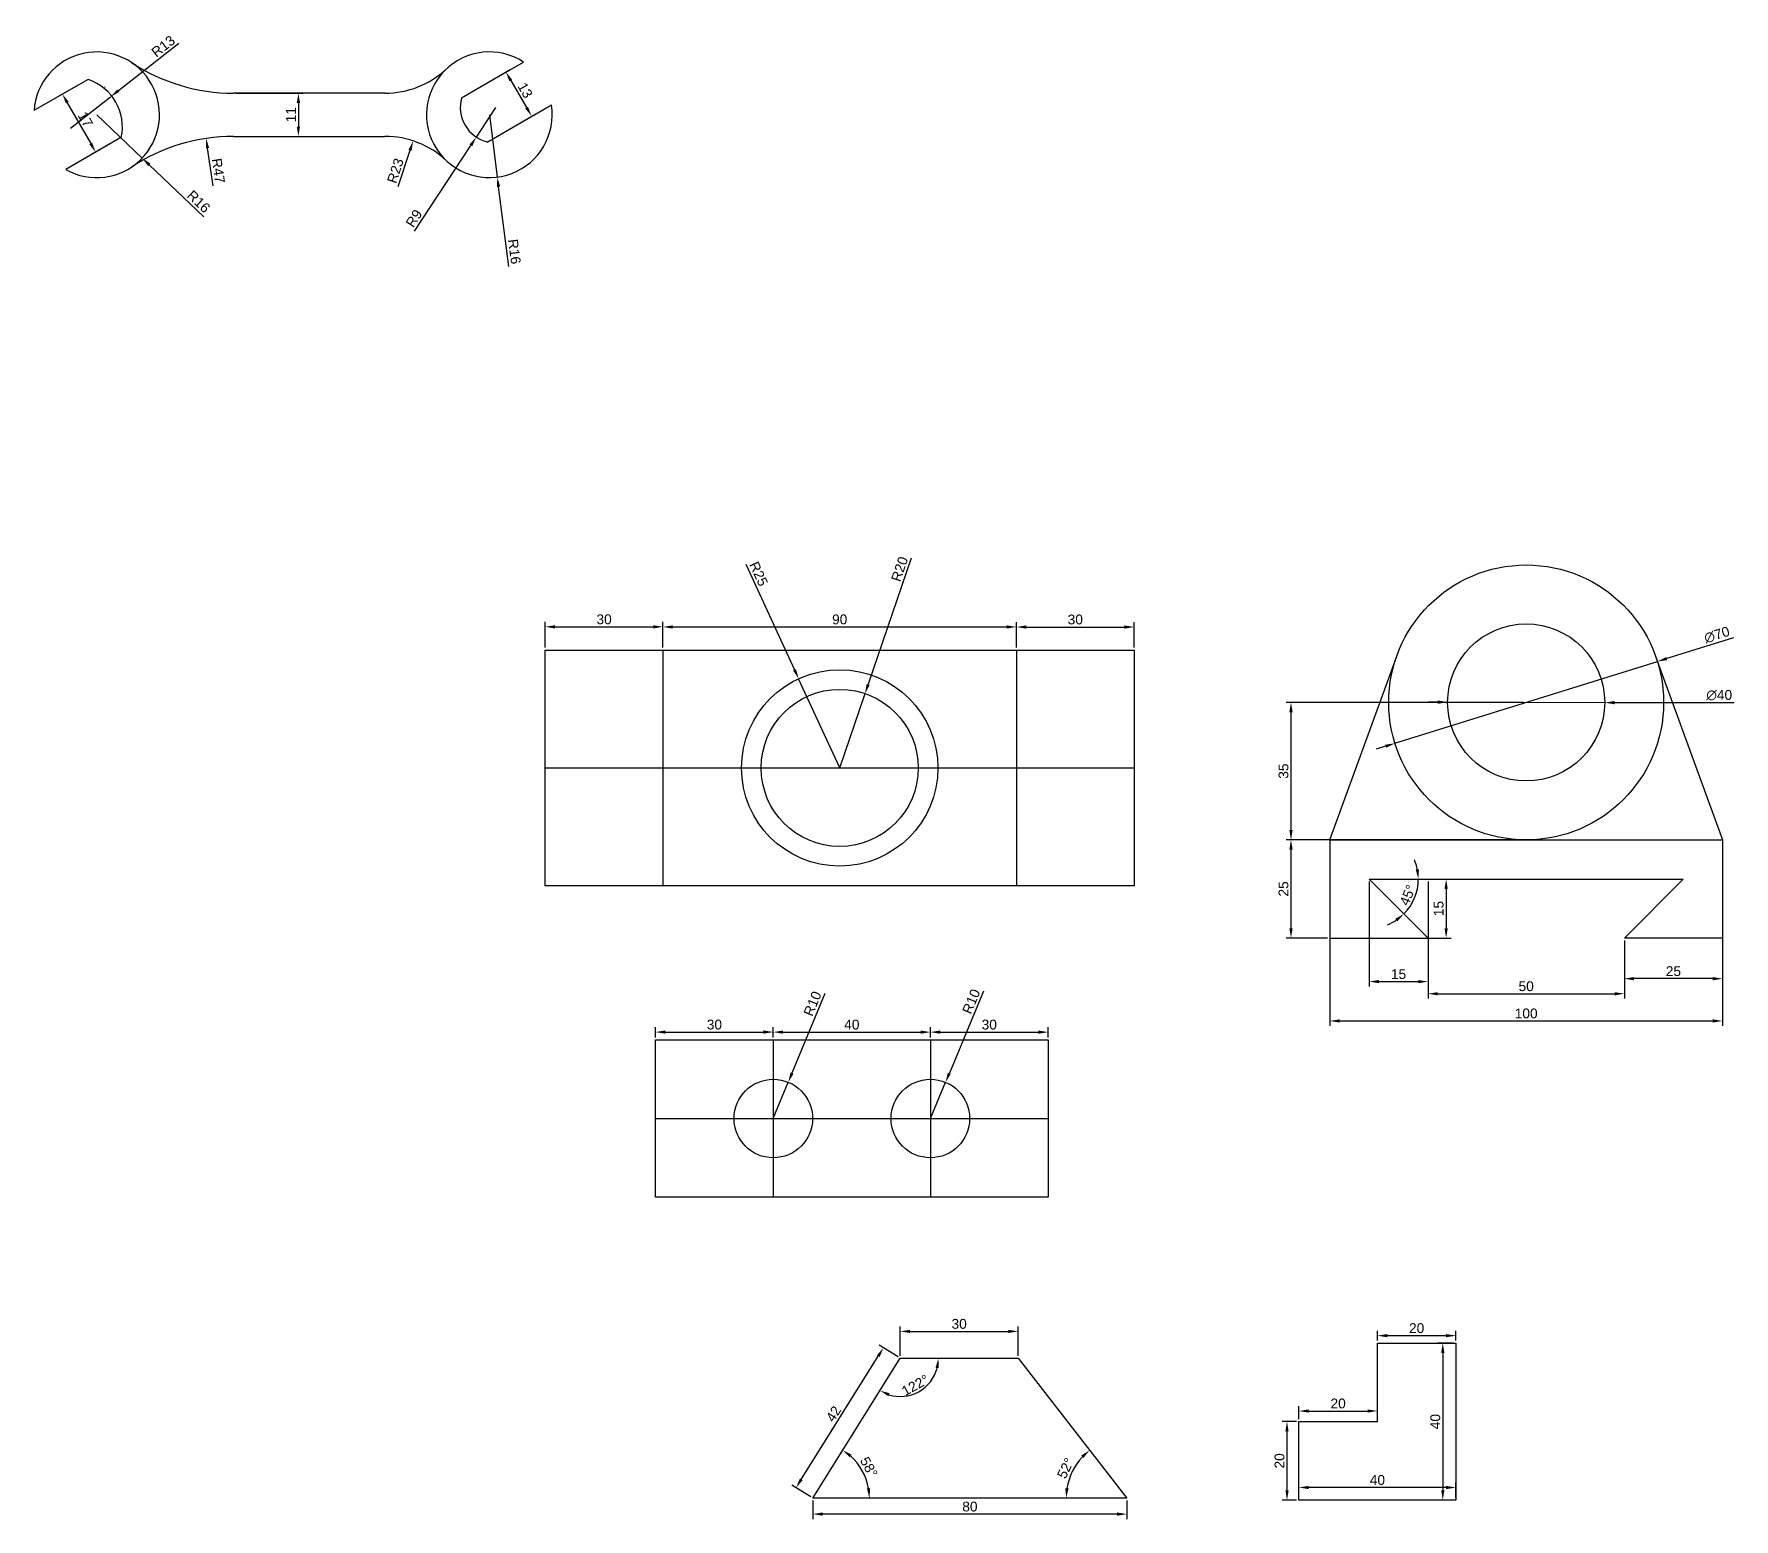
# Model space of a CAD drawing. Header units: millimetres. Extents: x 75 to 1605, y 28 to 751.
# Drawn here: x 1172.1 to 1605, y 46.6 to 424.7 of the extents above; entities that cross this region are included whole.
import ezdxf

# ---------------------------------------------------------------- set-up
doc = ezdxf.new("R2010")
doc.units = ezdxf.units.MM
doc.layers.get('0').update_dxf_attribs({"true_color": 0xc2ced6})
doc.styles.get("Standard").update_dxf_attribs({"font": 'arial.ttf'})
doc.dimstyles.new('ISO-25', dxfattribs={"dimtxt": 2.5, "dimasz": 2.5, "dimexe": 1.25, "dimexo": 0.625, "dimtad": 1, "dimtxsty": 'Standard', "dimcen": 2.5, "dimadec": 0, "dimazin": 0, "dimtfac": 1, "dimtmove": 0, "dimatfit": 3, "dimfxl": 1, "dimarcsym": 0})

# ---------------------------------------------------------------- blocks, each defined once
blk = doc.blocks.new('*D213')
at = {"color": 0, "lineweight": -2, "transparency": 16777216}
for p, q in [((1209.02, 422.31), (1193.59, 410.28)), ((1181.36, 400.75), (1191.61, 408.74))]:
    blk.add_line(p, q, dxfattribs=at)
at = {"color": 0, "transparency": 16777216}
blk.add_solid([(1193.33, 410.61), (1193.84, 409.95), (1191.61, 408.74)], dxfattribs=at)
at = {"layer": 'Defpoints', "color": 0, "transparency": 16777216}
for p in [(1191.61, 408.74), (1181.36, 400.75)]:
    blk.add_point(p, dxfattribs=at)
at = {"color": 0, "transparency": 16777216, "insert": (1205.01, 421.59), "char_height": 2.5, "attachment_point": 5, "rotation": 37.9424}
blk.add_mtext('R13', dxfattribs=at)
blk = doc.blocks.new('*D215')
at = {"color": 0, "lineweight": -2, "transparency": 16777216}
for p, q in [((1188.06, 404.15), (1199.65, 393.11)), ((1215.34, 378.17), (1201.46, 391.39))]:
    blk.add_line(p, q, dxfattribs=at)
at = {"color": 0, "transparency": 16777216}
blk.add_solid([(1201.75, 391.69), (1201.17, 391.09), (1199.65, 393.11)], dxfattribs=at)
at = {"layer": 'Defpoints', "color": 0, "transparency": 16777216}
for p in [(1188.06, 404.15), (1199.65, 393.11)]:
    blk.add_point(p, dxfattribs=at)
at = {"color": 0, "transparency": 16777216, "insert": (1214.03, 382.04), "char_height": 2.5, "attachment_point": 5, "rotation": 316.3996}
blk.add_mtext('R16', dxfattribs=at)
blk = doc.blocks.new('*D216')
at = {"color": 0, "lineweight": -2, "transparency": 16777216}
blk.add_line((1217.73, 386.04), (1216.29, 395.65), dxfattribs=at)
at = {"color": 0, "transparency": 16777216}
blk.add_solid([(1216.7, 395.72), (1215.87, 395.59), (1215.92, 398.13)], dxfattribs=at)
at = {"layer": 'Defpoints', "color": 0, "transparency": 16777216}
for p in [(1215.92, 398.13), (1222.89, 351.65)]:
    blk.add_point(p, dxfattribs=at)
at = {"color": 0, "transparency": 16777216, "insert": (1219.05, 389.89), "char_height": 2.5, "attachment_point": 5, "rotation": 278.5306}
blk.add_mtext('R47', dxfattribs=at)
blk = doc.blocks.new('*D217')
at = {"color": 0, "lineweight": -2, "transparency": 16777216}
blk.add_line((1264.82, 385.88), (1267.87, 395.11), dxfattribs=at)
at = {"color": 0, "transparency": 16777216}
blk.add_solid([(1267.47, 395.24), (1268.26, 394.98), (1268.65, 397.49)], dxfattribs=at)
at = {"layer": 'Defpoints', "color": 0, "transparency": 16777216}
for p in [(1268.65, 397.49), (1261.44, 375.65)]:
    blk.add_point(p, dxfattribs=at)
at = {"color": 0, "transparency": 16777216, "insert": (1264.14, 389.9), "char_height": 2.5, "attachment_point": 5, "rotation": 71.7321}
blk.add_mtext('R23', dxfattribs=at)
blk = doc.blocks.new('*D218')
at = {"color": 0, "lineweight": -2, "transparency": 16777216}
for p, q in [((1288.06, 404.15), (1290.09, 388.27)), ((1293, 365.48), (1290.41, 385.79))]:
    blk.add_line(p, q, dxfattribs=at)
at = {"color": 0, "transparency": 16777216}
blk.add_solid([(1290.82, 385.85), (1289.99, 385.74), (1290.09, 388.27)], dxfattribs=at)
at = {"layer": 'Defpoints', "color": 0, "transparency": 16777216}
for p in [(1288.06, 404.15), (1290.09, 388.27)]:
    blk.add_point(p, dxfattribs=at)
at = {"color": 0, "transparency": 16777216, "insert": (1294.43, 369.31), "char_height": 2.5, "attachment_point": 5, "rotation": 277.2838}
blk.add_mtext('R16', dxfattribs=at)
blk = doc.blocks.new('*D219')
at = {"color": 0, "lineweight": -2, "transparency": 16777216}
for p, q in [((1289.66, 405.97), (1284.72, 398.45)), ((1269.01, 374.51), (1283.35, 396.36))]:
    blk.add_line(p, q, dxfattribs=at)
at = {"color": 0, "transparency": 16777216}
blk.add_solid([(1283, 396.59), (1283.7, 396.13), (1284.72, 398.45)], dxfattribs=at)
at = {"layer": 'Defpoints', "color": 0, "transparency": 16777216}
for p in [(1289.66, 405.97), (1284.72, 398.45)]:
    blk.add_point(p, dxfattribs=at)
at = {"color": 0, "transparency": 16777216, "insert": (1268.87, 377.77), "char_height": 2.5, "attachment_point": 5, "rotation": 56.7139}
blk.add_mtext('R9', dxfattribs=at)
blk = doc.blocks.new('*D214')
at = {"color": 0, "lineweight": -2, "transparency": 16777216}
for p, q in [((1223.51, 409.65), (1240.68, 409.65)), ((1239.43, 407.15), (1239.43, 401.15)), ((1223.51, 398.65), (1240.68, 398.65))]:
    blk.add_line(p, q, dxfattribs=at)
at = {"color": 0, "transparency": 16777216}
for points in [[(1239.01, 407.15), (1239.85, 407.15), (1239.43, 409.65)], [(1239.01, 401.15), (1239.85, 401.15), (1239.43, 398.65)]]:
    blk.add_solid(points, dxfattribs=at)
at = {"layer": 'Defpoints', "color": 0, "transparency": 16777216}
for p in [(1222.89, 409.65), (1222.89, 398.65), (1239.43, 398.65)]:
    blk.add_point(p, dxfattribs=at)
at = {"color": 0, "transparency": 16777216, "insert": (1237.55, 404.15), "char_height": 2.5, "attachment_point": 5, "rotation": 90}
blk.add_mtext('11', dxfattribs=at)
blk = doc.blocks.new('*D220')
at = {"color": 0, "lineweight": -2, "transparency": 16777216}
for p, q in [((1281.52, 408.78), (1293.35, 415.66)), ((1293.52, 412.88), (1297.55, 405.96)), ((1288.06, 397.55), (1299.89, 404.43))]:
    blk.add_line(p, q, dxfattribs=at)
at = {"color": 0, "transparency": 16777216}
for points in [[(1293.88, 413.08), (1293.16, 412.67), (1292.27, 415.04)], [(1297.91, 406.17), (1297.19, 405.75), (1298.81, 403.8)]]:
    blk.add_solid(points, dxfattribs=at)
at = {"layer": 'Defpoints', "color": 0, "transparency": 16777216}
for p in [(1280.98, 408.47), (1298.81, 403.8), (1287.52, 397.23)]:
    blk.add_point(p, dxfattribs=at)
at = {"color": 0, "transparency": 16777216, "insert": (1297.18, 410.38), "char_height": 2.5, "attachment_point": 5, "rotation": 300.2099}
blk.add_mtext('13', dxfattribs=at)
blk = doc.blocks.new('*D221')
at = {"color": 0, "lineweight": -2, "transparency": 16777216}
for p, q in [((1185.31, 412.83), (1178.25, 408.78)), ((1180.58, 407.23), (1186.55, 396.82)), ((1193.77, 398.08), (1186.71, 394.03))]:
    blk.add_line(p, q, dxfattribs=at)
at = {"color": 0, "transparency": 16777216}
for points in [[(1180.94, 407.44), (1180.22, 407.03), (1179.34, 409.4)], [(1186.91, 397.03), (1186.19, 396.62), (1187.79, 394.65)]]:
    blk.add_solid(points, dxfattribs=at)
at = {"layer": 'Defpoints', "color": 0, "transparency": 16777216}
for p in [(1185.85, 413.14), (1194.31, 398.39), (1187.79, 394.65)]:
    blk.add_point(p, dxfattribs=at)
at = {"color": 0, "transparency": 16777216, "insert": (1185.19, 402.96), "char_height": 2.5, "attachment_point": 5, "rotation": 299.8165}
blk.add_mtext('17', dxfattribs=at)
blk = doc.blocks.new('*D268')
at = {"color": 0, "lineweight": -2, "transparency": 16777216}
for p, q in [((1302.28, 268.45), (1302.28, 275)), ((1304.78, 273.75), (1329.78, 273.75)), ((1332.28, 268.45), (1332.28, 275))]:
    blk.add_line(p, q, dxfattribs=at)
at = {"color": 0, "transparency": 16777216}
for points in [[(1304.78, 274.17), (1304.78, 273.34), (1302.28, 273.75)], [(1329.78, 274.17), (1329.78, 273.34), (1332.28, 273.75)]]:
    blk.add_solid(points, dxfattribs=at)
at = {"layer": 'Defpoints', "color": 0, "transparency": 16777216}
for p in [(1332.28, 273.75), (1302.28, 267.82), (1332.28, 267.82)]:
    blk.add_point(p, dxfattribs=at)
at = {"color": 0, "transparency": 16777216, "insert": (1317.28, 275.66), "char_height": 2.5, "attachment_point": 5}
blk.add_mtext('30', dxfattribs=at)
blk = doc.blocks.new('*D269')
at = {"color": 0, "lineweight": -2, "transparency": 16777216}
for p, q in [((1332.28, 268.45), (1332.28, 274.98)), ((1334.78, 273.73), (1419.78, 273.73)), ((1422.28, 268.45), (1422.28, 274.98))]:
    blk.add_line(p, q, dxfattribs=at)
at = {"color": 0, "transparency": 16777216}
for points in [[(1334.78, 274.14), (1334.78, 273.31), (1332.28, 273.73)], [(1419.78, 274.14), (1419.78, 273.31), (1422.28, 273.73)]]:
    blk.add_solid(points, dxfattribs=at)
at = {"layer": 'Defpoints', "color": 0, "transparency": 16777216}
for p in [(1422.28, 273.73), (1332.28, 267.82), (1422.28, 267.82)]:
    blk.add_point(p, dxfattribs=at)
at = {"color": 0, "transparency": 16777216, "insert": (1377.28, 275.63), "char_height": 2.5, "attachment_point": 5}
blk.add_mtext('90', dxfattribs=at)
blk = doc.blocks.new('*D270')
at = {"color": 0, "lineweight": -2, "transparency": 16777216}
for p, q in [((1422.28, 268.45), (1422.28, 274.95)), ((1424.78, 273.7), (1449.78, 273.7)), ((1452.28, 268.45), (1452.28, 274.95))]:
    blk.add_line(p, q, dxfattribs=at)
at = {"color": 0, "transparency": 16777216}
for points in [[(1424.78, 274.12), (1424.78, 273.29), (1422.28, 273.7)], [(1449.78, 274.12), (1449.78, 273.29), (1452.28, 273.7)]]:
    blk.add_solid(points, dxfattribs=at)
at = {"layer": 'Defpoints', "color": 0, "transparency": 16777216}
for p in [(1452.28, 273.7), (1422.28, 267.82), (1452.28, 267.82)]:
    blk.add_point(p, dxfattribs=at)
at = {"color": 0, "transparency": 16777216, "insert": (1437.28, 275.61), "char_height": 2.5, "attachment_point": 5}
blk.add_mtext('30', dxfattribs=at)
blk = doc.blocks.new('*D271')
at = {"color": 0, "lineweight": -2, "transparency": 16777216}
for p, q in [((1395.51, 291.26), (1384.54, 259.12)), ((1377.28, 237.82), (1383.73, 256.75))]:
    blk.add_line(p, q, dxfattribs=at)
at = {"color": 0, "transparency": 16777216}
blk.add_solid([(1384.15, 259.25), (1384.94, 258.98), (1383.73, 256.75)], dxfattribs=at)
at = {"layer": 'Defpoints', "color": 0, "transparency": 16777216}
for p in [(1383.73, 256.75), (1377.28, 237.82)]:
    blk.add_point(p, dxfattribs=at)
at = {"color": 0, "transparency": 16777216, "insert": (1392.54, 288.46), "char_height": 2.5, "attachment_point": 5, "rotation": 71.1597}
blk.add_mtext('R20', dxfattribs=at)
blk = doc.blocks.new('*D272')
at = {"color": 0, "lineweight": -2, "transparency": 16777216}
for p, q in [((1353.39, 289.74), (1365.78, 262.81)), ((1377.28, 237.82), (1366.83, 260.54))]:
    blk.add_line(p, q, dxfattribs=at)
at = {"color": 0, "transparency": 16777216}
blk.add_solid([(1366.16, 262.98), (1365.4, 262.63), (1366.83, 260.54)], dxfattribs=at)
at = {"layer": 'Defpoints', "color": 0, "transparency": 16777216}
for p in [(1366.83, 260.54), (1377.28, 237.82)]:
    blk.add_point(p, dxfattribs=at)
at = {"color": 0, "transparency": 16777216, "insert": (1356.64, 287.24), "char_height": 2.5, "attachment_point": 5, "rotation": 294.7031}
blk.add_mtext('R25', dxfattribs=at)
blk = doc.blocks.new('*D273')
at = {"color": 0, "lineweight": -2, "transparency": 16777216}
for p, q in [((1373.49, 180.41), (1365.13, 160.1)), ((1360.37, 148.54), (1364.18, 157.79))]:
    blk.add_line(p, q, dxfattribs=at)
at = {"color": 0, "transparency": 16777216}
blk.add_solid([(1364.75, 160.26), (1365.52, 159.94), (1364.18, 157.79)], dxfattribs=at)
at = {"layer": 'Defpoints', "color": 0, "transparency": 16777216}
for p in [(1364.18, 157.79), (1360.37, 148.54)]:
    blk.add_point(p, dxfattribs=at)
at = {"color": 0, "transparency": 16777216, "insert": (1370.36, 177.8), "char_height": 2.5, "attachment_point": 5, "rotation": 67.6174}
blk.add_mtext('R10', dxfattribs=at)
blk = doc.blocks.new('*D274')
at = {"color": 0, "lineweight": -2, "transparency": 16777216}
for p, q in [((1413.94, 180.95), (1405.2, 160.07)), ((1400.37, 148.54), (1404.24, 157.77))]:
    blk.add_line(p, q, dxfattribs=at)
at = {"color": 0, "transparency": 16777216}
blk.add_solid([(1404.82, 160.24), (1405.59, 159.91), (1404.24, 157.77)], dxfattribs=at)
at = {"layer": 'Defpoints', "color": 0, "transparency": 16777216}
for p in [(1404.24, 157.77), (1400.37, 148.54)]:
    blk.add_point(p, dxfattribs=at)
at = {"color": 0, "transparency": 16777216, "insert": (1410.79, 178.36), "char_height": 2.5, "attachment_point": 5, "rotation": 67.2798}
blk.add_mtext('R10', dxfattribs=at)
blk = doc.blocks.new('*D275')
at = {"color": 0, "lineweight": -2, "transparency": 16777216}
for p, q in [((1330.37, 169.17), (1330.37, 171.81)), ((1332.87, 170.56), (1357.87, 170.56)), ((1360.37, 169.17), (1360.37, 171.81))]:
    blk.add_line(p, q, dxfattribs=at)
at = {"color": 0, "transparency": 16777216}
for points in [[(1332.87, 170.98), (1332.87, 170.14), (1330.37, 170.56)], [(1357.87, 170.98), (1357.87, 170.14), (1360.37, 170.56)]]:
    blk.add_solid(points, dxfattribs=at)
at = {"layer": 'Defpoints', "color": 0, "transparency": 16777216}
for p in [(1360.37, 170.56), (1330.37, 168.54), (1360.37, 168.54)]:
    blk.add_point(p, dxfattribs=at)
at = {"color": 0, "transparency": 16777216, "insert": (1345.37, 172.46), "char_height": 2.5, "attachment_point": 5}
blk.add_mtext('30', dxfattribs=at)
blk = doc.blocks.new('*D276')
at = {"color": 0, "lineweight": -2, "transparency": 16777216}
for p, q in [((1360.37, 169.17), (1360.37, 171.8)), ((1362.87, 170.55), (1397.87, 170.55)), ((1400.37, 169.17), (1400.37, 171.8))]:
    blk.add_line(p, q, dxfattribs=at)
at = {"color": 0, "transparency": 16777216}
for points in [[(1362.87, 170.96), (1362.87, 170.13), (1360.37, 170.55)], [(1397.87, 170.96), (1397.87, 170.13), (1400.37, 170.55)]]:
    blk.add_solid(points, dxfattribs=at)
at = {"layer": 'Defpoints', "color": 0, "transparency": 16777216}
for p in [(1400.37, 170.55), (1360.37, 168.54), (1400.37, 168.54)]:
    blk.add_point(p, dxfattribs=at)
at = {"color": 0, "transparency": 16777216, "insert": (1380.37, 172.45), "char_height": 2.5, "attachment_point": 5}
blk.add_mtext('40', dxfattribs=at)
blk = doc.blocks.new('*D277')
at = {"color": 0, "lineweight": -2, "transparency": 16777216}
for p, q in [((1400.37, 169.17), (1400.37, 171.8)), ((1402.87, 170.55), (1427.87, 170.55)), ((1430.37, 169.17), (1430.37, 171.8))]:
    blk.add_line(p, q, dxfattribs=at)
at = {"color": 0, "transparency": 16777216}
for points in [[(1402.87, 170.96), (1402.87, 170.13), (1400.37, 170.55)], [(1427.87, 170.96), (1427.87, 170.13), (1430.37, 170.55)]]:
    blk.add_solid(points, dxfattribs=at)
at = {"layer": 'Defpoints', "color": 0, "transparency": 16777216}
for p in [(1430.37, 170.55), (1400.37, 168.54), (1430.37, 168.54)]:
    blk.add_point(p, dxfattribs=at)
at = {"color": 0, "transparency": 16777216, "insert": (1415.37, 172.45), "char_height": 2.5, "attachment_point": 5}
blk.add_mtext('30', dxfattribs=at)
blk = doc.blocks.new('*D278')
at = {"color": 0, "lineweight": -2, "transparency": 16777216}
for p, q in [((1501.47, 219.51), (1490.96, 219.51)), ((1492.21, 217.01), (1492.21, 197.01)), ((1501.47, 194.51), (1490.96, 194.51))]:
    blk.add_line(p, q, dxfattribs=at)
at = {"color": 0, "transparency": 16777216}
for points in [[(1491.79, 217.01), (1492.63, 217.01), (1492.21, 219.51)], [(1491.79, 197.01), (1492.63, 197.01), (1492.21, 194.51)]]:
    blk.add_solid(points, dxfattribs=at)
at = {"layer": 'Defpoints', "color": 0, "transparency": 16777216}
for p in [(1502.1, 219.51), (1492.21, 194.51), (1502.1, 194.51)]:
    blk.add_point(p, dxfattribs=at)
at = {"color": 0, "transparency": 16777216, "insert": (1490.31, 207.01), "char_height": 2.5, "attachment_point": 5, "rotation": 90}
blk.add_mtext('25', dxfattribs=at)
blk = doc.blocks.new('*D279')
at = {"color": 0, "lineweight": -2, "transparency": 16777216}
for p, q in [((1577.1, 193.88), (1577.1, 182.91)), ((1602.1, 193.88), (1602.1, 182.91)), ((1599.6, 184.16), (1579.6, 184.16))]:
    blk.add_line(p, q, dxfattribs=at)
at = {"color": 0, "transparency": 16777216}
for points in [[(1579.6, 184.57), (1579.6, 183.74), (1577.1, 184.16)], [(1599.6, 184.57), (1599.6, 183.74), (1602.1, 184.16)]]:
    blk.add_solid(points, dxfattribs=at)
at = {"layer": 'Defpoints', "color": 0, "transparency": 16777216}
for p in [(1577.1, 194.51), (1602.1, 194.51), (1577.1, 184.16)]:
    blk.add_point(p, dxfattribs=at)
at = {"color": 0, "transparency": 16777216, "insert": (1589.6, 186.06), "char_height": 2.5, "attachment_point": 5}
blk.add_mtext('25', dxfattribs=at)
blk = doc.blocks.new('*D280')
at = {"color": 0, "lineweight": -2, "transparency": 16777216}
for p, q in [((1502.1, 218.88), (1502.1, 172.14)), ((1602.1, 218.88), (1602.1, 172.14)), ((1504.6, 173.39), (1599.6, 173.39))]:
    blk.add_line(p, q, dxfattribs=at)
at = {"color": 0, "transparency": 16777216}
for points in [[(1504.6, 173.81), (1504.6, 172.98), (1502.1, 173.39)], [(1599.6, 173.81), (1599.6, 172.98), (1602.1, 173.39)]]:
    blk.add_solid(points, dxfattribs=at)
at = {"layer": 'Defpoints', "color": 0, "transparency": 16777216}
for p in [(1502.1, 219.51), (1602.1, 219.51), (1602.1, 173.39)]:
    blk.add_point(p, dxfattribs=at)
at = {"color": 0, "transparency": 16777216, "insert": (1552.1, 175.29), "char_height": 2.5, "attachment_point": 5}
blk.add_mtext('100', dxfattribs=at)
blk = doc.blocks.new('*D281')
at = {"color": 0, "lineweight": -2, "transparency": 16777216}
for p, q in [((1512.72, 209.51), (1532.97, 209.51)), ((1531.72, 207.01), (1531.72, 197.01)), ((1512.72, 194.51), (1532.97, 194.51))]:
    blk.add_line(p, q, dxfattribs=at)
at = {"color": 0, "transparency": 16777216}
for points in [[(1531.3, 207.01), (1532.14, 207.01), (1531.72, 209.51)], [(1531.3, 197.01), (1532.14, 197.01), (1531.72, 194.51)]]:
    blk.add_solid(points, dxfattribs=at)
at = {"layer": 'Defpoints', "color": 0, "transparency": 16777216}
for p in [(1512.1, 209.51), (1512.1, 194.51), (1531.72, 194.51)]:
    blk.add_point(p, dxfattribs=at)
at = {"color": 0, "transparency": 16777216, "insert": (1529.82, 202.01), "char_height": 2.5, "attachment_point": 5, "rotation": 90}
blk.add_mtext('15', dxfattribs=at)
blk = doc.blocks.new('*D282')
at = {"color": 0, "lineweight": -2, "transparency": 16777216}
for p, q in [((1512.1, 208.88), (1512.1, 182.16)), ((1527.1, 208.88), (1527.1, 182.16)), ((1514.6, 183.41), (1524.6, 183.41))]:
    blk.add_line(p, q, dxfattribs=at)
at = {"color": 0, "transparency": 16777216}
for points in [[(1514.6, 183.83), (1514.6, 183), (1512.1, 183.41)], [(1524.6, 183.83), (1524.6, 183), (1527.1, 183.41)]]:
    blk.add_solid(points, dxfattribs=at)
at = {"layer": 'Defpoints', "color": 0, "transparency": 16777216}
for p in [(1512.1, 209.51), (1527.1, 209.51), (1527.1, 183.41)]:
    blk.add_point(p, dxfattribs=at)
at = {"color": 0, "transparency": 16777216, "insert": (1519.6, 185.31), "char_height": 2.5, "attachment_point": 5}
blk.add_mtext('15', dxfattribs=at)
blk = doc.blocks.new('*D267')
at = {"color": 0, "lineweight": -2, "transparency": 16777216}
for p, q in [((1527.1, 193.88), (1527.1, 179.07)), ((1577.1, 193.88), (1577.1, 179.07)), ((1529.6, 180.32), (1574.6, 180.32))]:
    blk.add_line(p, q, dxfattribs=at)
at = {"color": 0, "transparency": 16777216}
for points in [[(1529.6, 180.73), (1529.6, 179.9), (1527.1, 180.32)], [(1574.6, 180.73), (1574.6, 179.9), (1577.1, 180.32)]]:
    blk.add_solid(points, dxfattribs=at)
at = {"layer": 'Defpoints', "color": 0, "transparency": 16777216}
for p in [(1527.1, 194.51), (1577.1, 194.51), (1577.1, 180.32)]:
    blk.add_point(p, dxfattribs=at)
at = {"color": 0, "transparency": 16777216, "insert": (1552.1, 182.22), "char_height": 2.5, "attachment_point": 5}
blk.add_mtext('50', dxfattribs=at)
blk = doc.blocks.new('*D283')
at = {"color": 0, "lineweight": -2, "transparency": 16777216}
for p, q in [((1529.6, 254.57), (1527.1, 254.58)), ((1532.1, 254.56), (1572.1, 254.45)), ((1605.03, 254.36), (1574.6, 254.44))]:
    blk.add_line(p, q, dxfattribs=at)
at = {"color": 0, "transparency": 16777216}
for points in [[(1529.6, 254.99), (1529.6, 254.15), (1532.1, 254.56)], [(1574.6, 254.86), (1574.6, 254.03), (1572.1, 254.45)]]:
    blk.add_solid(points, dxfattribs=at)
at = {"layer": 'Defpoints', "color": 0, "transparency": 16777216}
for p in [(1532.1, 254.56), (1572.1, 254.45)]:
    blk.add_point(p, dxfattribs=at)
at = {"color": 0, "transparency": 16777216, "insert": (1601.26, 256.34), "char_height": 2.5, "attachment_point": 5, "rotation": 359.8396}
blk.add_mtext('∅40', dxfattribs=at)
blk = doc.blocks.new('*D284')
at = {"color": 0, "lineweight": -2, "transparency": 16777216}
for p, q in [((1604.86, 270.95), (1587.9, 265.67)), ((1518.69, 244.09), (1585.51, 264.92)), ((1516.3, 243.35), (1513.91, 242.6))]:
    blk.add_line(p, q, dxfattribs=at)
at = {"color": 0, "transparency": 16777216}
for points in [[(1587.78, 266.07), (1588.02, 265.27), (1585.51, 264.92)], [(1516.18, 243.74), (1516.42, 242.95), (1518.69, 244.09)]]:
    blk.add_solid(points, dxfattribs=at)
at = {"layer": 'Defpoints', "color": 0, "transparency": 16777216}
for p in [(1585.51, 264.92), (1518.69, 244.09)]:
    blk.add_point(p, dxfattribs=at)
at = {"color": 0, "transparency": 16777216, "insert": (1600.67, 271.71), "char_height": 2.5, "attachment_point": 5, "rotation": 17.3146}
blk.add_mtext('∅70', dxfattribs=at)
blk = doc.blocks.new('*D285')
at = {"color": 0, "lineweight": -2, "transparency": 16777216}
for start, end in [(11.4489, 22.8979), (315, 0), (292.1021, 303.5511)]:
    blk.add_arc((1512.1, 209.51), 12.53, start, end, dxfattribs=at)
at = {"color": 0, "transparency": 16777216}
for points in [[(1524.8, 212.04), (1523.97, 211.95), (1524.63, 209.51)], [(1518.76, 199.39), (1519.29, 198.74), (1520.96, 200.65)]]:
    blk.add_solid(points, dxfattribs=at)
at = {"layer": 'Defpoints', "color": 0, "transparency": 16777216}
for p in [(1512.1, 209.51), (1512.1, 209.51), (1592.1, 209.51), (1522.95, 203.24), (1527.1, 194.51)]:
    blk.add_point(p, dxfattribs=at)
at = {"color": 0, "transparency": 16777216, "insert": (1521.93, 205.44), "char_height": 2.5, "attachment_point": 5, "rotation": 67.5}
blk.add_mtext('45°', dxfattribs=at)
blk = doc.blocks.new('*D286')
at = {"color": 0, "lineweight": -2, "transparency": 16777216}
for p, q in [((1551.47, 254.51), (1490.96, 254.51)), ((1492.21, 252.01), (1492.21, 222.01)), ((1551.47, 219.51), (1490.96, 219.51))]:
    blk.add_line(p, q, dxfattribs=at)
at = {"color": 0, "transparency": 16777216}
for points in [[(1491.79, 252.01), (1492.63, 252.01), (1492.21, 254.51)], [(1491.79, 222.01), (1492.63, 222.01), (1492.21, 219.51)]]:
    blk.add_solid(points, dxfattribs=at)
at = {"layer": 'Defpoints', "color": 0, "transparency": 16777216}
for p in [(1552.1, 254.51), (1492.21, 219.51), (1552.1, 219.51)]:
    blk.add_point(p, dxfattribs=at)
at = {"color": 0, "transparency": 16777216, "insert": (1490.31, 237.01), "char_height": 2.5, "attachment_point": 5, "rotation": 90}
blk.add_mtext('35', dxfattribs=at)
blk = doc.blocks.new('*D287')
at = {"color": 0, "lineweight": -2, "transparency": 16777216}
for p, q in [((1494.21, 71.98), (1494.21, 75.31)), ((1496.71, 74.06), (1511.71, 74.06)), ((1514.21, 71.98), (1514.21, 75.31))]:
    blk.add_line(p, q, dxfattribs=at)
at = {"color": 0, "transparency": 16777216}
for points in [[(1496.71, 74.48), (1496.71, 73.65), (1494.21, 74.06)], [(1511.71, 74.48), (1511.71, 73.65), (1514.21, 74.06)]]:
    blk.add_solid(points, dxfattribs=at)
at = {"layer": 'Defpoints', "color": 0, "transparency": 16777216}
for p in [(1514.21, 74.06), (1494.21, 71.36), (1514.21, 71.36)]:
    blk.add_point(p, dxfattribs=at)
at = {"color": 0, "transparency": 16777216, "insert": (1504.21, 75.97), "char_height": 2.5, "attachment_point": 5}
blk.add_mtext('20', dxfattribs=at)
blk = doc.blocks.new('*D288')
at = {"color": 0, "lineweight": -2, "transparency": 16777216}
for p, q in [((1514.21, 91.98), (1514.21, 94.5)), ((1516.71, 93.25), (1531.71, 93.25)), ((1534.21, 91.98), (1534.21, 94.5))]:
    blk.add_line(p, q, dxfattribs=at)
at = {"color": 0, "transparency": 16777216}
for points in [[(1516.71, 93.67), (1516.71, 92.84), (1514.21, 93.25)], [(1531.71, 93.67), (1531.71, 92.84), (1534.21, 93.25)]]:
    blk.add_solid(points, dxfattribs=at)
at = {"layer": 'Defpoints', "color": 0, "transparency": 16777216}
for p in [(1514.21, 91.36), (1534.21, 93.25), (1534.21, 91.36)]:
    blk.add_point(p, dxfattribs=at)
at = {"color": 0, "transparency": 16777216, "insert": (1524.21, 95.15), "char_height": 2.5, "attachment_point": 5}
blk.add_mtext('20', dxfattribs=at)
blk = doc.blocks.new('*D289')
at = {"color": 0, "lineweight": -2, "transparency": 16777216}
for p, q in [((1533.58, 91.36), (1529.61, 91.36)), ((1530.86, 88.86), (1530.86, 53.86)), ((1533.58, 51.36), (1529.61, 51.36))]:
    blk.add_line(p, q, dxfattribs=at)
at = {"color": 0, "transparency": 16777216}
for points in [[(1530.45, 88.86), (1531.28, 88.86), (1530.86, 91.36)], [(1530.45, 53.86), (1531.28, 53.86), (1530.86, 51.36)]]:
    blk.add_solid(points, dxfattribs=at)
at = {"layer": 'Defpoints', "color": 0, "transparency": 16777216}
for p in [(1534.21, 91.36), (1530.86, 51.36), (1534.21, 51.36)]:
    blk.add_point(p, dxfattribs=at)
at = {"color": 0, "transparency": 16777216, "insert": (1528.96, 71.36), "char_height": 2.5, "attachment_point": 5, "rotation": 90}
blk.add_mtext('40', dxfattribs=at)
blk = doc.blocks.new('*D290')
at = {"color": 0, "lineweight": -2, "transparency": 16777216}
for p, q in [((1494.21, 51.98), (1494.21, 55.84)), ((1531.71, 54.59), (1496.71, 54.59)), ((1534.21, 51.98), (1534.21, 55.84))]:
    blk.add_line(p, q, dxfattribs=at)
at = {"color": 0, "transparency": 16777216}
for points in [[(1496.71, 55), (1496.71, 54.17), (1494.21, 54.59)], [(1531.71, 55), (1531.71, 54.17), (1534.21, 54.59)]]:
    blk.add_solid(points, dxfattribs=at)
at = {"layer": 'Defpoints', "color": 0, "transparency": 16777216}
for p in [(1494.21, 54.59), (1494.21, 51.36), (1534.21, 51.36)]:
    blk.add_point(p, dxfattribs=at)
at = {"color": 0, "transparency": 16777216, "insert": (1514.21, 56.49), "char_height": 2.5, "attachment_point": 5}
blk.add_mtext('40', dxfattribs=at)
blk = doc.blocks.new('*D291')
at = {"color": 0, "lineweight": -2, "transparency": 16777216}
for p, q in [((1493.58, 71.36), (1489.95, 71.36)), ((1491.2, 53.86), (1491.2, 68.86)), ((1493.58, 51.36), (1489.95, 51.36))]:
    blk.add_line(p, q, dxfattribs=at)
at = {"color": 0, "transparency": 16777216}
for points in [[(1490.78, 68.86), (1491.61, 68.86), (1491.2, 71.36)], [(1490.78, 53.86), (1491.61, 53.86), (1491.2, 51.36)]]:
    blk.add_solid(points, dxfattribs=at)
at = {"layer": 'Defpoints', "color": 0, "transparency": 16777216}
for p in [(1491.2, 71.36), (1494.21, 71.36), (1494.21, 51.36)]:
    blk.add_point(p, dxfattribs=at)
at = {"color": 0, "transparency": 16777216, "insert": (1489.29, 61.36), "char_height": 2.5, "attachment_point": 5, "rotation": 90}
blk.add_mtext('20', dxfattribs=at)
blk = doc.blocks.new('*D292')
at = {"color": 0, "lineweight": -2, "transparency": 16777216}
for p, q in [((1392.7, 88.12), (1392.7, 95.59)), ((1422.7, 88.12), (1422.7, 95.59)), ((1395.2, 94.34), (1420.2, 94.34))]:
    blk.add_line(p, q, dxfattribs=at)
at = {"color": 0, "transparency": 16777216}
for points in [[(1395.2, 94.75), (1395.2, 93.92), (1392.7, 94.34)], [(1420.2, 94.75), (1420.2, 93.92), (1422.7, 94.34)]]:
    blk.add_solid(points, dxfattribs=at)
at = {"layer": 'Defpoints', "color": 0, "transparency": 16777216}
for p in [(1422.7, 94.34), (1392.7, 87.49), (1422.7, 87.49)]:
    blk.add_point(p, dxfattribs=at)
at = {"color": 0, "transparency": 16777216, "insert": (1407.7, 96.24), "char_height": 2.5, "attachment_point": 5}
blk.add_mtext('30', dxfattribs=at)
blk = doc.blocks.new('*D293')
at = {"color": 0, "lineweight": -2, "transparency": 16777216}
for p, q in [((1367.49, 56.66), (1387.1, 88.04)), ((1392.17, 87.82), (1387.37, 90.82)), ((1369.91, 52.2), (1365.11, 55.2))]:
    blk.add_line(p, q, dxfattribs=at)
at = {"color": 0, "transparency": 16777216}
for points in [[(1386.75, 88.26), (1387.45, 87.82), (1388.43, 90.16)], [(1367.14, 56.88), (1367.85, 56.44), (1366.17, 54.54)]]:
    blk.add_solid(points, dxfattribs=at)
at = {"layer": 'Defpoints', "color": 0, "transparency": 16777216}
for p in [(1388.43, 90.16), (1392.7, 87.49), (1370.44, 51.87)]:
    blk.add_point(p, dxfattribs=at)
at = {"color": 0, "transparency": 16777216, "insert": (1375.7, 73.35), "char_height": 2.5, "attachment_point": 5, "rotation": 58}
blk.add_mtext('42', dxfattribs=at)
blk = doc.blocks.new('*D294')
at = {"color": 0, "lineweight": -2, "transparency": 16777216}
for p, q in [((1370.44, 51.25), (1370.44, 46.56)), ((1447.94, 47.81), (1372.94, 47.81)), ((1450.44, 51.25), (1450.44, 46.56))]:
    blk.add_line(p, q, dxfattribs=at)
at = {"color": 0, "transparency": 16777216}
for points in [[(1372.94, 48.23), (1372.94, 47.4), (1370.44, 47.81)], [(1447.94, 48.23), (1447.94, 47.4), (1450.44, 47.81)]]:
    blk.add_solid(points, dxfattribs=at)
at = {"layer": 'Defpoints', "color": 0, "transparency": 16777216}
for p in [(1370.44, 51.87), (1370.44, 47.81), (1450.44, 51.87)]:
    blk.add_point(p, dxfattribs=at)
at = {"color": 0, "transparency": 16777216, "insert": (1410.44, 49.72), "char_height": 2.5, "attachment_point": 5}
blk.add_mtext('80', dxfattribs=at)
blk = doc.blocks.new('*D295')
at = {"color": 0, "lineweight": -2, "transparency": 16777216}
blk.add_arc((1392.7, 87.49), 9.72, 252.7801, 345.2199, dxfattribs=at)
at = {"color": 0, "transparency": 16777216}
for points in [[(1401.68, 85.07), (1402.51, 84.96), (1402.41, 87.49)], [(1389.64, 77.83), (1389.99, 78.59), (1387.55, 79.25)]]:
    blk.add_solid(points, dxfattribs=at)
at = {"layer": 'Defpoints', "color": 0, "transparency": 16777216}
for p in [(1392.7, 87.49), (1392.7, 87.49), (1422.7, 87.49), (1394.16, 77.88), (1370.44, 51.87)]:
    blk.add_point(p, dxfattribs=at)
at = {"color": 0, "transparency": 16777216, "insert": (1396.5, 80.64), "char_height": 2.5, "attachment_point": 5, "rotation": 29}
blk.add_mtext('122°', dxfattribs=at)
blk = doc.blocks.new('*D296')
at = {"color": 0, "lineweight": -2, "transparency": 16777216}
blk.add_arc((1370.44, 51.87), 14.41, 9.9541, 48.0459, dxfattribs=at)
at = {"color": 0, "transparency": 16777216}
for points in [[(1379.82, 62.26), (1380.32, 62.92), (1378.07, 64.09)], [(1385.05, 54.4), (1384.21, 54.33), (1384.85, 51.87)]]:
    blk.add_solid(points, dxfattribs=at)
at = {"layer": 'Defpoints', "color": 0, "transparency": 16777216}
for p in [(1392.7, 87.49), (1384.03, 56.64), (1370.44, 51.87), (1370.44, 51.87), (1450.44, 51.87)]:
    blk.add_point(p, dxfattribs=at)
at = {"color": 0, "transparency": 16777216, "insert": (1384.7, 59.78), "char_height": 2.5, "attachment_point": 5, "rotation": 299}
blk.add_mtext('58°', dxfattribs=at)
blk = doc.blocks.new('*D297')
at = {"color": 0, "lineweight": -2, "transparency": 16777216}
blk.add_arc((1450.44, 51.87), 15.49, 137.1735, 170.742, dxfattribs=at)
at = {"color": 0, "transparency": 16777216}
for points in [[(1438.8, 62.71), (1439.36, 62.1), (1440.92, 64.09)], [(1435.57, 54.33), (1434.74, 54.4), (1434.95, 51.87)]]:
    blk.add_solid(points, dxfattribs=at)
at = {"layer": 'Defpoints', "color": 0, "transparency": 16777216}
for p in [(1422.7, 87.49), (1437.71, 60.7), (1370.44, 51.87), (1450.44, 51.87), (1450.44, 51.87)]:
    blk.add_point(p, dxfattribs=at)
at = {"color": 0, "transparency": 16777216, "insert": (1434.81, 59.51), "char_height": 2.5, "attachment_point": 5, "rotation": 63.9578}
blk.add_mtext('52°', dxfattribs=at)

msp = doc.modelspace()

# ---------------------------------------------------------------- linework, layer by layer
for p, q in [((1280.98244, 408.46547), (1296.76044, 417.57491)), ((1185.85499, 413.13865), (1172.09701, 405.19547)), ((1185.88066, 413.0942), (1185.85499, 413.13865)), ((1185.85499, 413.13865), (1185.88066, 413.0942)), ((1190.10499, 411.17921), (1190.10499, 411.27743)), ((1190.10499, 411.27743), (1190.10499, 411.17921)), ((1261.44017, 409.6456), (1222.88709, 409.6456)), ((1281.00379, 408.42848), (1280.98244, 408.46547)), ((1280.98244, 408.46547), (1281.00379, 408.42848)), ((1287.48244, 397.20714), (1303.86301, 406.66447)), ((1194.35499, 398.41621), (1180.17104, 390.22711)), ((1194.3251, 398.46799), (1194.35499, 398.41621)), ((1222.88709, 398.6456), (1261.44017, 398.6456)), ((1287.45947, 397.24692), (1287.48244, 397.20714)), ((1302.27618, 267.82438), (1332.27618, 267.82438)), ((1302.27618, 207.82438), (1302.27618, 267.82438)), ((1332.27618, 267.82438), (1422.27618, 267.82438)), ((1332.27618, 267.82438), (1332.27618, 207.82438)), ((1422.27618, 267.82438), (1452.27618, 267.82438)), ((1422.27618, 267.82438), (1422.27618, 207.82438)), ((1452.27618, 267.82438), (1452.27618, 207.82438)), ((1502.09992, 219.50711), (1519.04223, 266.01739)), ((1585.15311, 266.01739), (1602.09992, 219.50711)), ((1302.27618, 237.82438), (1452.27618, 237.82438)), ((1502.09992, 219.50711), (1602.09992, 219.50711)), ((1502.09992, 219.50711), (1502.09992, 194.50711)), ((1602.09992, 219.50711), (1602.09992, 194.50711)), ((1352.27618, 207.82438), (1302.27618, 207.82438)), ((1452.27618, 207.82438), (1352.27618, 207.82438)), ((1512.09992, 209.50711), (1527.09992, 194.50711)), ((1512.09992, 209.50711), (1592.09992, 209.50711)), ((1592.09992, 209.50711), (1577.09992, 194.50711)), ((1502.09992, 194.50711), (1527.09992, 194.50711)), ((1602.09992, 194.50711), (1577.09992, 194.50711)), ((1330.37294, 168.54456), (1360.37294, 168.54456)), ((1330.37294, 128.54456), (1330.37294, 168.54456)), ((1360.37294, 168.54456), (1400.37294, 168.54456)), ((1360.37294, 168.54456), (1360.37294, 168.54456)), ((1360.37294, 168.54456), (1360.37294, 128.54456)), ((1400.37294, 168.54456), (1430.37294, 168.54456)), ((1400.37294, 168.54456), (1400.37294, 128.54456)), ((1430.37294, 168.54456), (1430.37294, 128.54456)), ((1330.37294, 148.54456), (1430.37294, 148.54456)), ((1430.37294, 128.54456), (1330.37294, 128.54456))]:
    msp.add_line(p, q)
for points in [[(1514.20634, 91.35678), (1534.20634, 91.35678), (1534.20634, 51.35678), (1494.20634, 51.35678), (1494.20634, 71.35678), (1514.20634, 71.35678), (1514.20634, 91.35678)], [(1450.43863, 51.8731), (1370.43863, 51.8731), (1392.69524, 87.49112), (1422.69524, 87.49112), (1450.43863, 51.8731)]]:
    msp.add_lwpolyline(points)
for centre, radius in [((1552.09992, 254.50711), 35), ((1552.09992, 254.50711), 20), ((1377.27618, 237.82438), 25), ((1377.27618, 237.82438), 20), ((1360.37294, 148.54456), 10), ((1400.37294, 148.54456), 10)]:
    msp.add_circle(centre, radius)
for centre, radius, start, end in [((1188.06253, 404.1456), 16, 240.4476933, 176.2377183), ((1288.06253, 404.1456), 16, 57.0696245, 9.0577304), ((1222.88709, 456.6456), 47, 236.4426902, 270), ((1261.44017, 432.6456), 23, 270, 313.0490798), ((1182.02131, 401.1152), 12.58535, 347.4895583, 72.1423102), ((1289.66239, 405.97315), 9, 163.7765427, 256.2530613), ((1222.88709, 351.6456), 47, 90, 123.5573098), ((1261.44017, 375.6456), 23, 46.9509202, 90)]:
    msp.add_arc(centre, radius, start, end)

# ---------------------------------------------------------------- dimensions: what is measured, and where the dimension line sits
for center, mpoint, picture, middle in [((1181.36186, 400.74615), (1191.61404, 408.73945), '*D213', (1206.17597, 420.09292)), ((1188.06253, 404.1456), (1199.64919, 393.11159), '*D215', (1212.72036, 380.66389)), ((1289.66239, 405.97315), (1284.72301, 398.44968), '*D219', (1270.45936, 376.72385)), ((1288.06253, 404.1456), (1290.09106, 388.27471), '*D218', (1292.54616, 369.06647)), ((1222.88709, 351.6456), (1215.9152, 398.12562), '*D216', (1217.19267, 389.60903)), ((1261.44017, 375.6456), (1268.64977, 397.48642), '*D217', (1265.95029, 389.30858)), ((1377.27618, 237.82438), (1366.82827, 260.53652), '*D272', (1354.90765, 286.45011)), ((1377.27618, 237.82438), (1383.73482, 256.75283), '*D271', (1394.3433, 287.8433)), ((1360.37294, 148.54456), (1364.18083, 157.79118), '*D273', (1372.12081, 177.07167)), ((1400.37294, 148.54456), (1404.23525, 157.76858), '*D274', (1412.54806, 177.62131))]:
    dim = msp.add_radius_dim(center=center, mpoint=mpoint, dimstyle='ISO-25')
    dim.commit()
    dim.dimension.update_dxf_attribs({"geometry": picture, "text_midpoint": middle, "dimtype": 164})
for p1, p2, distance, picture, middle in [((1280.98244, 408.46547), (1287.52369, 397.23096), 13.0579, '*D220', (1297.18147, 410.37572)), ((1185.85499, 413.13865), (1194.30784, 398.38899), -7.51267, '*D221', (1185.19449, 402.96318)), ((1370.43863, 51.8731), (1392.69524, 87.49112), 5.03375, '*D293', (1375.70365, 73.3459))]:
    dim = msp.add_aligned_dim(p1=p1, p2=p2, distance=distance, dimstyle='ISO-25')
    dim.commit()
    dim.dimension.update_dxf_attribs({"geometry": picture, "text_midpoint": middle})
for base, p1, p2, picture, middle in [((1239.42923, 398.6456), (1222.88709, 409.6456), (1222.88709, 398.6456), '*D214', (1237.54911, 404.1456)), ((1492.21077, 219.50711), (1552.09992, 254.50711), (1552.09992, 219.50711), '*D286', (1490.30849, 237.00711)), ((1492.20898, 194.50711), (1502.09992, 219.50711), (1502.09992, 194.50711), '*D278', (1490.30755, 207.00711)), ((1531.71927, 194.50711), (1512.09992, 209.50711), (1512.09992, 194.50711), '*D281', (1529.81784, 202.00711)), ((1530.8638, 51.35678), (1534.20634, 91.35678), (1534.20634, 51.35678), '*D289', (1528.96237, 71.35678)), ((1491.19538, 71.35678), (1494.20634, 51.35678), (1494.20634, 71.35678), '*D291', (1489.29395, 61.35678))]:
    dim = msp.add_linear_dim(base=base, p1=p1, p2=p2, angle=90, dimstyle='ISO-25')
    dim.commit()
    dim.dimension.update_dxf_attribs({"geometry": picture, "text_midpoint": middle})
for base, p1, p2, picture, middle in [((1332.27618, 273.755), (1302.27618, 267.82438), (1332.27618, 267.82438), '*D268', (1317.27618, 275.65728)), ((1422.27618, 273.72773), (1332.27618, 267.82438), (1422.27618, 267.82438), '*D269', (1377.27618, 275.62916)), ((1452.27618, 273.70481), (1422.27618, 267.82438), (1452.27618, 267.82438), '*D270', (1437.27618, 275.6071)), ((1602.09992, 173.39326), (1502.09992, 219.50711), (1602.09992, 219.50711), '*D280', (1552.09992, 175.29469)), ((1527.09992, 183.41318), (1512.09992, 209.50711), (1527.09992, 209.50711), '*D282', (1519.59992, 185.31461)), ((1577.09992, 180.31794), (1527.09992, 194.50711), (1577.09992, 194.50711), '*D267', (1552.09992, 182.21937)), ((1577.09992, 184.15685), (1602.09992, 194.50711), (1577.09992, 194.50711), '*D279', (1589.59992, 186.05829)), ((1360.37294, 170.56036), (1330.37294, 168.54456), (1360.37294, 168.54456), '*D275', (1345.37294, 172.46265)), ((1400.37294, 170.5482), (1360.37294, 168.54456), (1400.37294, 168.54456), '*D276', (1380.37294, 172.44964)), ((1430.37294, 170.54665), (1400.37294, 168.54456), (1430.37294, 168.54456), '*D277', (1415.37294, 172.44893)), ((1422.69524, 94.33819), (1392.69524, 87.49112), (1422.69524, 87.49112), '*D292', (1407.69524, 96.24047)), ((1534.20634, 93.2519), (1514.20634, 91.35678), (1534.20634, 91.35678), '*D288', (1524.20634, 95.15333)), ((1514.20634, 74.06489), (1494.20634, 71.35678), (1514.20634, 71.35678), '*D287', (1504.20634, 75.96633)), ((1494.20634, 54.5857), (1534.20634, 51.35678), (1494.20634, 51.35678), '*D290', (1514.20634, 56.48713)), ((1370.43863, 47.81394), (1450.43863, 51.8731), (1370.43863, 51.8731), '*D294', (1410.43863, 49.71537))]:
    dim = msp.add_linear_dim(base=base, p1=p1, p2=p2, dimstyle='ISO-25')
    dim.commit()
    dim.dimension.update_dxf_attribs({"geometry": picture, "text_midpoint": middle})
for p1, p2, picture, middle in [((1518.68594, 244.09049), (1585.5139, 264.92373), '*D284', (1601.25532, 269.83103)), ((1532.1, 254.56312), (1572.09984, 254.45111), '*D283', (1601.25532, 254.36946))]:
    dim = msp.add_diameter_dim_2p(p1=p1, p2=p2, dimstyle='ISO-25')
    dim.commit()
    dim.dimension.update_dxf_attribs({"geometry": picture, "text_midpoint": middle, "dimtype": 163})
for base, line1, line2, picture, middle in [((1522.95294, 203.24111), ((1512.09992, 209.50711), (1527.09992, 194.50711)), ((1512.09992, 209.50711), (1592.09992, 209.50711)), '*D285', (1521.926, 205.43701)), ((1394.15965, 77.8838), ((1370.43863, 51.8731), (1392.69524, 87.49112)), ((1392.69524, 87.49112), (1422.69524, 87.49112)), '*D295', (1396.49526, 80.6357)), ((1384.03431, 56.64312), ((1370.43863, 51.8731), (1392.69524, 87.49112)), ((1450.43863, 51.8731), (1370.43863, 51.8731)), '*D296', (1384.70333, 59.78015)), ((1437.70807, 60.69571), ((1422.69524, 87.49112), (1450.43863, 51.8731)), ((1450.43863, 51.8731), (1370.43863, 51.8731)), '*D297', (1434.81394, 59.50803))]:
    dim = msp.add_angular_dim_2l(base=base, line1=line1, line2=line2, dimstyle='ISO-25')
    dim.commit()
    dim.dimension.update_dxf_attribs({"geometry": picture, "text_midpoint": middle})

doc.saveas('drawing.dxf')
